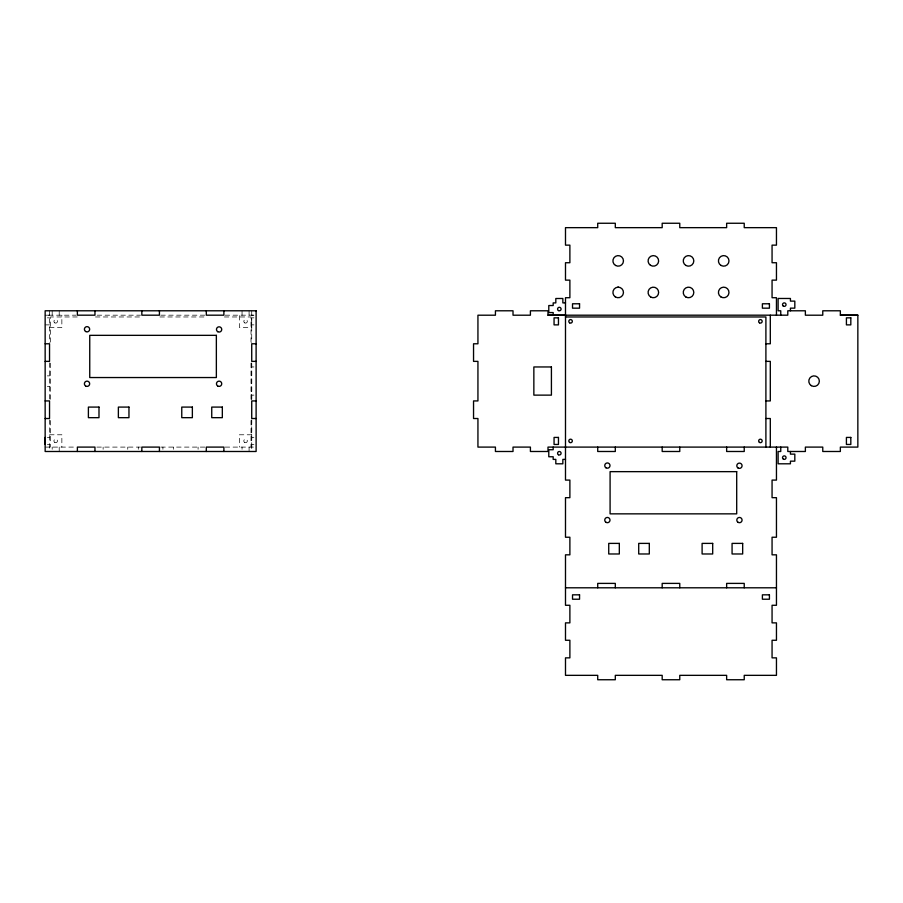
<?xml version="1.0" encoding="UTF-8"?>
<svg xmlns="http://www.w3.org/2000/svg" width="903" height="903" viewBox="0 0 903 903"><rect width="100%" height="100%" fill="white"/><g stroke="black" fill="none" stroke-linecap="round" stroke-linejoin="round"><path stroke-width="0.68" stroke-dasharray="4.51 3.39" d="M251.723 447.098L251.723 419.872M251.723 399.566L251.723 364.09M49.541 315.181L45.15 315.203L76.089 315.181M251.723 315.203L253.924 315.192M97.185 315.181L140.462 315.181M160.802 315.181L204.925 315.181M225.174 315.181L256.113 315.181M77.229 316.964L50.602 316.964L50.602 342.147M95.447 316.964L141.703 316.964M159.921 316.964L204.767 316.964M224.384 316.964L251.011 316.964L251.011 342.147M47.351 317.845L49.541 317.845M253.924 317.845L251.723 317.845L251.723 327.518L239.408 327.518L239.408 315.203M45.15 324.877L49.541 324.877M251.723 324.877L253.924 324.877M49.541 327.518L61.855 327.518L61.855 315.203M251.723 366.957L253.924 366.957M47.351 375.874L49.541 375.874M47.351 386.428L49.541 386.428M251.723 395.13L253.924 395.13M49.541 434.783L61.855 434.783L61.855 447.098M251.723 434.783L239.408 434.783L239.408 447.098M47.351 437.424L49.541 437.424M251.723 437.424L253.924 437.424M47.351 444.457L49.541 444.457M251.723 444.457L253.924 444.457M45.15 447.098L76.089 447.098M96.847 447.098L140.462 447.098M160.802 447.098L206.302 447.098M225.174 447.098L256.113 447.098M251.723 310.79L251.723 342.418M251.723 362.904L251.723 399.386M251.723 420.437L251.723 451.489M251.011 363.141L251.011 399.521M251.011 420.505L251.011 447.098M249.081 310.79L249.081 315.203M249.081 447.098L249.081 451.489M242.049 310.813L242.049 315.203M242.049 447.098L242.049 449.288M198.084 447.098L198.084 449.288M173.466 447.098L173.466 449.288M162.912 447.098L162.912 449.288M138.294 447.098L138.294 449.288M127.752 447.098L127.752 449.288M103.123 447.098L103.123 449.288M59.214 310.813L59.214 315.203M59.214 447.098L59.214 451.489M52.182 310.813L52.182 315.203M52.182 447.098L52.182 449.288M50.602 363.141L50.602 399.521M50.602 420.505L50.602 447.098M49.541 310.79L49.541 342.418M49.541 362.904L49.541 399.566M49.541 419.872L49.541 449.288M54.801 322.879A1.761 1.761 0 0 0 57.442 321.355A1.761 1.761 0 0 0 54.801 319.843A1.761 1.761 0 0 0 54.801 322.879M54.801 442.459A1.761 1.761 0 0 0 57.442 440.935A1.761 1.761 0 0 0 54.801 439.411A1.761 1.761 0 0 0 54.801 442.459M244.589 442.402A1.761 1.761 0 0 0 247.32 441.048A1.761 1.761 0 0 0 244.781 439.366A1.761 1.761 0 0 0 244.589 442.402M244.69 322.879A1.761 1.761 0 0 0 247.32 321.355A1.761 1.761 0 0 0 244.69 319.843A1.761 1.761 0 0 0 244.69 322.879"/><path stroke-width="1.35" d="M45.15 444.457L45.15 437.424M618.521 287.188L617.855 287.188M565.492 302.9L562.851 302.9L562.851 298.498L555.819 298.498L555.819 302.9L553.178 302.9L553.178 305.53L548.787 305.53L548.787 312.562L553.178 312.562L553.178 315.203M547.997 315.203L787.788 315.181L787.788 310.79L805.374 310.79L805.374 315.203L822.768 315.203L822.768 310.79L840.354 310.79L840.354 315.203L857.85 315.203L857.85 447.098L840.354 447.098L840.354 451.489L822.768 451.489L822.768 447.098L805.374 447.098L805.374 451.489L787.788 451.489L787.788 447.098L547.997 447.098L547.997 451.489L530.411 451.489L530.411 447.098L513.017 447.098L513.017 451.489L495.431 451.489L495.431 447.098L477.935 447.098L477.935 418.518L473.544 418.518L473.544 400.932L477.935 400.932L477.935 361.369L473.544 361.369L473.544 343.783L477.935 343.783L477.935 315.203L495.431 315.203L495.431 310.79L513.017 310.79L513.017 315.203L530.411 315.203L530.411 310.79L547.997 310.79L547.997 315.203L565.492 315.203M565.492 316.964L765.902 316.964L765.902 447.098M45.15 343.783L49.541 343.783L49.541 361.369L45.15 361.369M256.113 343.783L251.723 343.783L251.723 361.369L256.113 361.369M765.902 343.783L770.304 343.783L770.304 315.203M765.902 361.369L770.304 361.369L770.304 400.932L765.902 400.932M45.15 400.932L49.541 400.932L49.541 418.518L45.15 418.518M256.113 400.932L251.723 400.932L251.723 418.518L256.113 418.518M765.902 418.518L770.304 418.518L770.304 447.098M565.492 459.401L562.851 459.401L562.851 463.803L555.819 463.803L555.819 459.401L553.178 459.401L553.178 456.76L548.787 456.76L548.787 449.728L553.178 449.728L553.178 447.098M565.492 587.797L776.456 587.797M840.354 315.181L857.85 315.203M790.43 310.79L790.43 308.149L794.821 308.149L794.821 301.117L790.43 301.117L790.43 298.475L778.115 298.475L778.115 310.79L780.756 310.79L780.756 315.181M790.43 451.489L790.43 454.13L794.821 454.13L794.821 461.162L790.43 461.162L790.43 463.803L778.115 463.803L778.115 451.489L780.756 451.489L780.756 447.098M776.456 315.203L776.456 297.719L772.065 297.719L772.065 280.133L776.456 280.133L776.456 262.728L772.065 262.728L772.065 245.142L776.456 245.142L776.456 227.658L744.23 227.658L744.23 223.255L726.644 223.255L726.644 227.658L679.767 227.658L679.767 223.255L662.181 223.255L662.181 227.658L615.304 227.658L615.304 223.255L597.718 223.255L597.718 227.658L565.492 227.658L565.492 245.142L569.883 245.142L569.883 262.728L565.492 262.728L565.492 280.133L569.883 280.133L569.883 297.719L565.492 297.719L565.492 480.091L569.883 480.091L569.883 497.677L565.492 497.677L565.492 537.24L569.883 537.24L569.883 554.826L565.492 554.826L565.492 605.281L569.883 605.281L569.883 622.867L565.492 622.867L565.492 640.272L569.883 640.272L569.883 657.858L565.492 657.858L565.492 675.342L597.718 675.342L597.718 679.745L615.304 679.745L615.304 675.342L662.181 675.342L662.181 679.745L679.767 679.745L679.767 675.342L726.644 675.342L726.644 679.745L744.23 679.745L744.23 675.342L776.456 675.342L776.456 657.858L772.065 657.858L772.065 640.272L776.456 640.272L776.456 622.867L772.065 622.867L772.065 605.281L776.456 605.281L776.456 554.826L772.065 554.826L772.065 537.24L776.456 537.24L776.456 497.677L772.065 497.677L772.065 480.091L776.456 480.091L776.456 447.098M744.23 447.098L744.23 451.489L726.644 451.489L726.644 447.098M744.23 587.797L744.23 583.394L726.644 583.394L726.644 587.797M679.767 447.098L679.767 451.489L662.181 451.489L662.181 447.098M679.767 587.797L679.767 583.394L662.181 583.394L662.181 587.797M615.304 447.098L615.304 451.489L597.718 451.489L597.718 447.098M615.304 587.797L615.304 583.394L597.718 583.394L597.718 587.797M223.888 310.79L223.888 315.181L206.302 315.181L206.302 310.79M223.888 451.489L223.888 447.098L206.302 447.098L206.302 451.489M159.425 310.79L159.425 315.181L141.839 315.181L141.839 310.79M159.425 451.489L159.425 447.098L141.839 447.098L141.839 451.489M94.962 310.79L94.962 315.181L77.376 315.181L77.376 310.79M94.962 451.489L94.962 447.098L77.376 447.098L77.376 451.489M579.557 303.78L572.525 303.78L572.525 308.171L579.557 308.171L579.557 303.78M769.424 303.78L762.392 303.78L762.392 308.171L769.424 308.171L769.424 303.78M256.113 310.79L45.15 310.79L45.15 451.489L256.113 451.489L256.113 310.79M558.46 317.845L554.058 317.845L554.058 324.877L558.46 324.877L558.46 317.845M850.818 317.845L846.416 317.845L846.416 324.877L850.818 324.877L850.818 317.845M216.359 335.34L89.747 335.34L89.747 377.544L216.359 377.544L216.359 335.34M551.417 366.957L533.854 366.957L533.854 395.13L551.417 395.13L551.417 366.957M98.991 407.084L88.392 407.084L88.392 417.671L98.991 417.671L98.991 407.084M128.96 407.084L118.372 407.084L118.372 417.671L128.96 417.671L128.96 407.084M192.362 407.084L181.763 407.084L181.763 417.671L192.362 417.671L192.362 407.084M222.33 407.084L211.742 407.084L211.742 417.671L222.33 417.671L222.33 407.084M558.46 437.424L554.058 437.424L554.058 444.457L558.46 444.457L558.46 437.424M850.818 437.424L846.416 437.424L846.416 444.457L850.818 444.457L850.818 437.424M736.701 471.648L610.089 471.648L610.089 513.852L736.701 513.852L736.701 471.648M619.323 543.392L608.735 543.392L608.735 553.979L619.323 553.979L619.323 543.392M649.302 543.392L638.714 543.392L638.714 553.979L649.302 553.979L649.302 543.392M712.693 543.392L702.105 543.392L702.105 553.979L712.693 553.979L712.693 543.392M742.672 543.392L732.073 543.392L732.073 553.979L742.672 553.979L742.672 543.392M579.557 594.829L572.525 594.829L572.525 599.22L579.557 599.22L579.557 594.829M769.424 594.829L762.392 594.829L762.392 599.22L769.424 599.22L769.424 594.829M720.786 296.839A5.271 5.271 0 0 0 728.969 292.775A5.271 5.271 0 0 0 721.35 287.718A5.271 5.271 0 0 0 720.786 296.839M685.896 297.019A5.271 5.271 0 0 0 693.809 292.448A5.271 5.271 0 0 0 685.896 287.876A5.271 5.271 0 0 0 685.896 297.019M650.724 297.019A5.271 5.271 0 0 0 658.637 292.448A5.271 5.271 0 0 0 650.724 287.876A5.271 5.271 0 0 0 650.724 297.019M615.27 296.839A5.271 5.271 0 0 0 623.454 292.775A5.271 5.271 0 0 0 615.846 287.718A5.271 5.271 0 0 0 615.27 296.839M721.068 265.459A5.271 5.271 0 0 0 728.981 260.888A5.271 5.271 0 0 0 721.068 256.317A5.271 5.271 0 0 0 721.068 265.459M685.896 265.459A5.271 5.271 0 0 0 693.809 260.888A5.271 5.271 0 0 0 685.896 256.317A5.271 5.271 0 0 0 685.896 265.459M650.442 265.279A5.271 5.271 0 0 0 658.626 261.227A5.271 5.271 0 0 0 651.018 256.17A5.271 5.271 0 0 0 650.442 265.279M615.553 265.459A5.271 5.271 0 0 0 623.465 260.888A5.271 5.271 0 0 0 615.553 256.317A5.271 5.271 0 0 0 615.553 265.459M811.334 385.66A5.271 5.271 0 0 0 819.348 381.269A5.271 5.271 0 0 0 811.537 376.528A5.271 5.271 0 0 0 811.334 385.66M605.947 467.788A2.641 2.641 0 0 0 610.01 465.7A2.641 2.641 0 0 0 606.173 463.228A2.641 2.641 0 0 0 605.947 467.788M738.011 467.968A2.641 2.641 0 0 0 742.074 465.88A2.641 2.641 0 0 0 738.236 463.397A2.641 2.641 0 0 0 738.011 467.968M605.947 522.284A2.641 2.641 0 0 0 610.01 520.207A2.641 2.641 0 0 0 606.173 517.724A2.641 2.641 0 0 0 605.947 522.284M738.011 522.284A2.641 2.641 0 0 0 742.074 520.207A2.641 2.641 0 0 0 738.236 517.724A2.641 2.641 0 0 0 738.011 522.284M85.604 331.48A2.641 2.641 0 0 0 89.668 329.392A2.641 2.641 0 0 0 85.83 326.92A2.641 2.641 0 0 0 85.604 331.48M217.668 331.661A2.641 2.641 0 0 0 221.732 329.572A2.641 2.641 0 0 0 217.894 327.1A2.641 2.641 0 0 0 217.668 331.661M85.604 385.987A2.641 2.641 0 0 0 89.668 383.899A2.641 2.641 0 0 0 85.83 381.416A2.641 2.641 0 0 0 85.604 385.987M217.668 385.987A2.641 2.641 0 0 0 221.732 383.899A2.641 2.641 0 0 0 217.894 381.416A2.641 2.641 0 0 0 217.668 385.987M783.398 459.164A1.761 1.761 0 0 0 786.039 457.64A1.761 1.761 0 0 0 783.398 456.117A1.761 1.761 0 0 0 783.398 459.164M558.46 454.773A1.761 1.761 0 0 0 561.09 453.25A1.761 1.761 0 0 0 558.46 451.726A1.761 1.761 0 0 0 558.46 454.773M558.46 310.576A1.761 1.761 0 0 0 561.09 309.052A1.761 1.761 0 0 0 558.46 307.528A1.761 1.761 0 0 0 558.46 310.576M569.59 322.822A1.761 1.761 0 0 0 572.321 321.468A1.761 1.761 0 0 0 569.782 319.786A1.761 1.761 0 0 0 569.59 322.822M569.691 442.459A1.761 1.761 0 0 0 572.321 440.935A1.761 1.761 0 0 0 569.691 439.411A1.761 1.761 0 0 0 569.691 442.459M759.446 442.402A1.761 1.761 0 0 0 762.166 441.048A1.761 1.761 0 0 0 759.626 439.366A1.761 1.761 0 0 0 759.446 442.402M759.446 322.822A1.761 1.761 0 0 0 762.166 321.468A1.761 1.761 0 0 0 759.626 319.786A1.761 1.761 0 0 0 759.446 322.822M783.307 306.094A1.761 1.761 0 0 0 786.028 304.74A1.761 1.761 0 0 0 783.488 303.058A1.761 1.761 0 0 0 783.307 306.094"/></g></svg>
